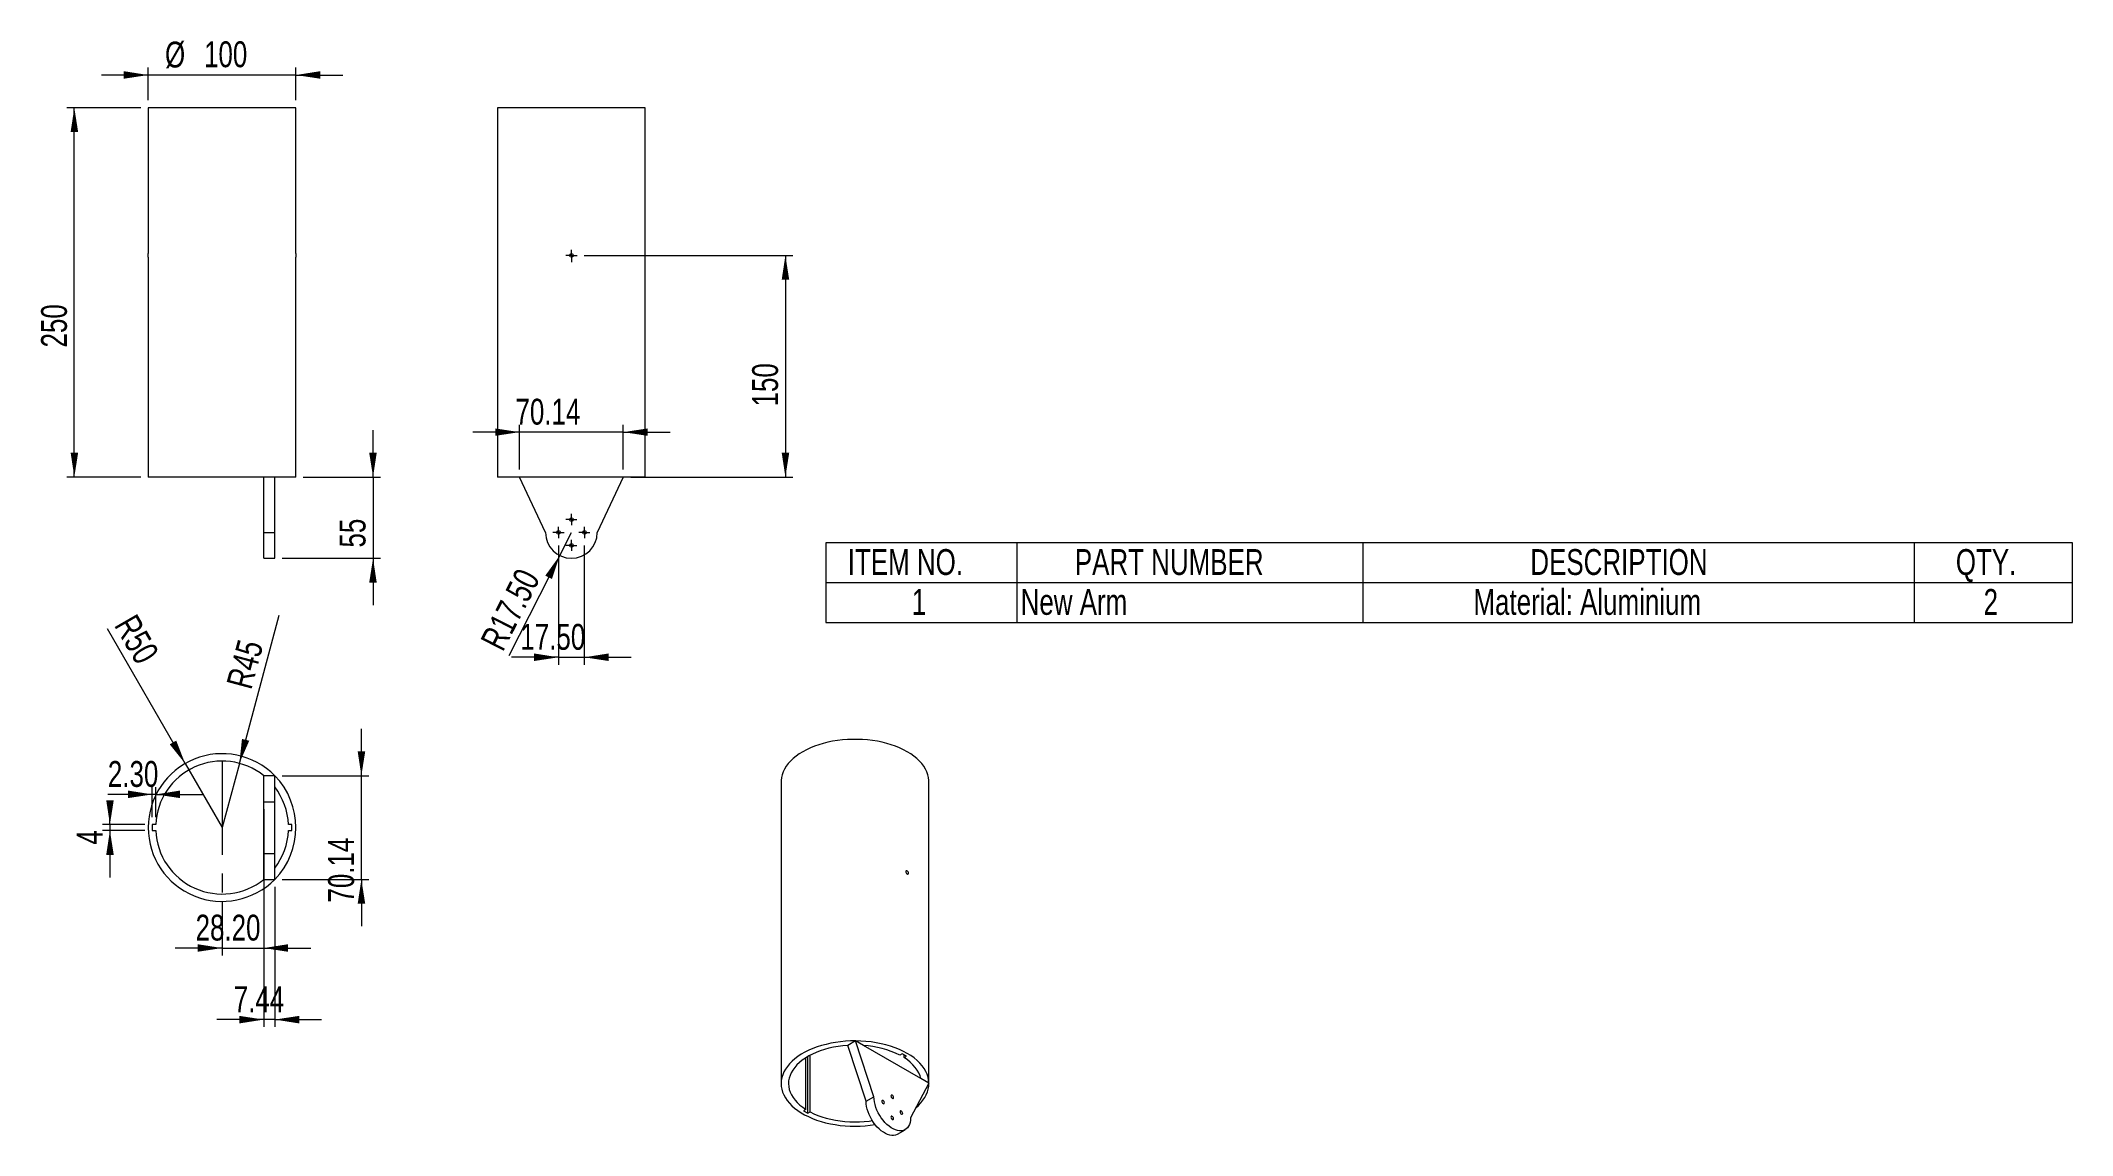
# Model space of a CAD drawing. Header units: millimetres. Extents: x 57 to 1432, y 283 to 1024.
import ezdxf

# ---------------------------------------------------------------- set-up
doc = ezdxf.new("R2010")
doc.units = ezdxf.units.MM
doc.header["$LTSCALE"] = 5
doc.linetypes.add('CENTERX2', pattern=[20.32, 12.7, -2.54, 2.54, -2.54])
doc.styles.add('SLDTEXTSTYLE0', font='TXT', dxfattribs={"width": 0.75})
doc.dimstyles.new('SLDDIMSTYLE0', dxfattribs={"dimtxt": 17.5, "dimasz": 16.51, "dimexe": 0, "dimexo": 0.0625, "dimgap": 4.375, "dimtad": 1, "dimrnd": 1e-09, "dimzin": 12, "dimdsep": 46, "dimtxsty": 'SLDTEXTSTYLE0', "dimsah": 1, "dimcen": 0.09, "dimadec": 0, "dimazin": 3, "dimtfac": 1, "dimtofl": 0, "dimtmove": 0, "dimatfit": 3, "dimfxl": 0, "dimfrac": 2, "dimtolj": 1, "dimtzin": 12, "dimarcsym": 0})
doc.dimstyles.new('SLDDIMSTYLE1', dxfattribs={"dimtxt": 17.5, "dimasz": 16.51, "dimexe": 0, "dimexo": 0.0625, "dimgap": 4.375, "dimtad": 1, "dimrnd": 1e-09, "dimzin": 12, "dimdsep": 46, "dimtxsty": 'SLDTEXTSTYLE0', "dimsah": 1, "dimcen": 0.09, "dimadec": 0, "dimazin": 3, "dimtfac": 1, "dimtmove": 0, "dimatfit": 0, "dimfxl": 0, "dimfrac": 2, "dimtolj": 1, "dimtzin": 12, "dimarcsym": 0})
doc.dimstyles.new('SLDDIMSTYLE2', dxfattribs={"dimtxt": 17.5, "dimasz": 16.51, "dimexe": 0, "dimexo": 0.0625, "dimgap": 4.375, "dimtad": 1, "dimrnd": 1e-09, "dimzin": 4, "dimdsep": 46, "dimtxsty": 'SLDTEXTSTYLE0', "dimsah": 1, "dimcen": 0, "dimadec": 0, "dimazin": 1, "dimtfac": 1, "dimtofl": 0, "dimtmove": 0, "dimatfit": 3, "dimfxl": 0, "dimfrac": 2, "dimtolj": 1, "dimtzin": 12, "dimarcsym": 0})
doc.dimstyles.new('SLDDIMSTYLE3', dxfattribs={"dimtxt": 17.5, "dimasz": 16.51, "dimexe": 0, "dimexo": 0.0625, "dimgap": 4.375, "dimtad": 1, "dimrnd": 1e-09, "dimzin": 4, "dimdsep": 46, "dimtxsty": 'SLDTEXTSTYLE0', "dimsah": 1, "dimcen": 0.09, "dimadec": 0, "dimazin": 1, "dimtfac": 1, "dimtmove": 0, "dimatfit": 0, "dimfxl": 0, "dimfrac": 2, "dimtolj": 1, "dimtzin": 12, "dimarcsym": 0})
doc.dimstyles.new('SLDDIMSTYLE4', dxfattribs={"dimtxt": 17.5, "dimasz": 16.51, "dimexe": 0, "dimexo": 0.0625, "dimgap": 4.375, "dimtad": 1, "dimrnd": 1e-09, "dimzin": 12, "dimdsep": 46, "dimtxsty": 'SLDTEXTSTYLE0', "dimsah": 1, "dimcen": 0, "dimadec": 0, "dimazin": 3, "dimtfac": 1, "dimtofl": 0, "dimtmove": 0, "dimatfit": 3, "dimfxl": 0, "dimfrac": 2, "dimtolj": 1, "dimtzin": 12, "dimarcsym": 0})

# ---------------------------------------------------------------- blocks, each defined once
blk = doc.blocks.new('SW_TABLEANNOTATION_0')
at = {"color": 0, "linetype": 'Continuous', "lineweight": 0}
for p, q in [((0, 0), (0, -53.9)), ((843.8, 0), (0, 0)), ((129.4, 0), (129.4, -26.9)), ((363.5, 0), (363.5, -26.9)), ((736.6, 0), (736.6, -26.9)), ((843.8, -53.9), (843.8, 0)), ((0, -26.9), (843.8, -26.9)), ((129.4, -26.9), (129.4, -53.9)), ((363.5, -26.9), (363.5, -53.9)), ((736.6, -26.9), (736.6, -53.9)), ((0, -53.9), (843.8, -53.9))]:
    blk.add_line(p, q, dxfattribs=at)
at = {"color": 0, "linetype": 'Continuous', "lineweight": 0, "char_height": 17.5, "attachment_point": 1, "style": 'SLDTEXTSTYLE0'}
for s, insert in [('ITEM NO.', (14.9, -4.3)), ('PART NUMBER', (168.6, -4.3)), ('DESCRIPTION', (476.9, -4.3)), ('QTY.', (764.9, -4.3)), ('1', (58.2, -31.3)), ('New Arm', (131.9, -31.3)), ('Material: Aluminium', (438.4, -31.3)), ('2', (783.7, -31.3))]:
    blk.add_mtext(s, dxfattribs=dict(at, insert=insert))
blk = doc.blocks.new('_D')
at = {"color": 7, "linetype": 'Continuous', "lineweight": 0}
for p, q in [((124.7, 978.5), (74.7, 978.5)), ((79.7, 728.5), (79.7, 978.5)), ((124.7, 728.5), (74.7, 728.5))]:
    blk.add_line(p, q, dxfattribs=at)
for points in [[(79.7, 978.5), (77.2, 962), (82.3, 962)], [(79.7, 728.5), (82.3, 745), (77.2, 745)]]:
    blk.add_solid(points, dxfattribs=at)
at = {"color": 7, "linetype": 'Continuous', "lineweight": 0, "insert": (57.2, 816.2, 0.1), "char_height": 17.5, "attachment_point": 1, "rotation": 90, "style": 'SLDTEXTSTYLE0'}
blk.add_mtext('250', dxfattribs=at)
blk = doc.blocks.new('_D_1')
at = {"color": 7, "linetype": 'Continuous', "lineweight": 0}
for p, q in [((129.7, 983.5), (129.7, 1005.6)), ((229.7, 983.5), (229.7, 1005.6)), ((129.7, 1000.6), (98, 1000.6)), ((229.7, 1000.6), (129.7, 1000.6)), ((229.7, 1000.6), (261.5, 1000.6))]:
    blk.add_line(p, q, dxfattribs=at)
for points in [[(129.7, 1000.6), (113.2, 1003.2), (113.2, 998.1)], [(229.7, 1000.6), (246.2, 998.1), (246.2, 1003.2)]]:
    blk.add_solid(points, dxfattribs=at)
at = {"color": 7, "linetype": 'Continuous', "lineweight": 0, "char_height": 17.5, "attachment_point": 1, "style": 'SLDTEXTSTYLE0'}
for s, insert in [('%%c', (141.1, 1023.2, 0.1)), ('100', (167.5, 1023.4, 0.1))]:
    blk.add_mtext(s, dxfattribs=dict(at, insert=insert))
blk = doc.blocks.new('_D_2')
at = {"color": 7, "linetype": 'Continuous', "lineweight": 0}
for p, q in [((281.9, 728.5), (281.9, 760.2)), ((234.7, 728.5), (286.9, 728.5)), ((281.9, 728.5), (281.9, 673.5)), ((220.4, 673.5), (286.9, 673.5)), ((281.9, 673.5), (281.9, 641.7))]:
    blk.add_line(p, q, dxfattribs=at)
for points in [[(281.9, 728.5), (284.4, 745), (279.3, 745)], [(281.9, 673.5), (279.3, 657), (284.4, 657)]]:
    blk.add_solid(points, dxfattribs=at)
at = {"color": 7, "linetype": 'Continuous', "lineweight": 0, "insert": (259.3, 680.8, 0.1), "char_height": 17.5, "attachment_point": 1, "rotation": 90, "style": 'SLDTEXTSTYLE0'}
blk.add_mtext('55', dxfattribs=at)
blk = doc.blocks.new('_D_3')
at = {"color": 7, "linetype": 'Continuous', "lineweight": 0}
for q in [(416.2, 691), (373.8, 607.6)]:
    blk.add_line((408.3, 675.4), q, dxfattribs=at)
blk.add_solid([(408.3, 675.4), (398.5, 661.8), (403, 659.5)], dxfattribs=at)
at = {"color": 7, "linetype": 'Continuous', "lineweight": 0, "insert": (354.1, 617.6, 0.1), "char_height": 17.5, "attachment_point": 1, "rotation": 63.048, "style": 'SLDTEXTSTYLE0'}
blk.add_mtext('R17.50', dxfattribs=at)
blk = doc.blocks.new('_D_4')
at = {"color": 7, "linetype": 'Continuous', "lineweight": 0}
for p, q in [((407.4, 682.2), (407.4, 601.5)), ((424.9, 682.2), (424.9, 601.5)), ((407.4, 606.5), (375.7, 606.5)), ((407.4, 606.5), (424.9, 606.5)), ((424.9, 606.5), (456.7, 606.5))]:
    blk.add_line(p, q, dxfattribs=at)
for points in [[(407.4, 606.5), (390.9, 609.1), (390.9, 604)], [(424.9, 606.5), (441.4, 604), (441.4, 609.1)]]:
    blk.add_solid(points, dxfattribs=at)
at = {"color": 7, "linetype": 'Continuous', "lineweight": 0, "insert": (381.6, 629.1, 0.1), "char_height": 17.5, "attachment_point": 1, "style": 'SLDTEXTSTYLE0'}
blk.add_mtext('17.50', dxfattribs=at)
blk = doc.blocks.new('_D_5')
at = {"color": 7, "linetype": 'Continuous', "lineweight": 0}
for p, q in [((381.1, 758.9), (349.4, 758.9)), ((381.1, 733.5), (381.1, 763.9)), ((451.3, 758.9), (381.1, 758.9)), ((451.3, 733.5), (451.3, 763.9)), ((451.3, 758.9), (483, 758.9))]:
    blk.add_line(p, q, dxfattribs=at)
for points in [[(381.1, 758.9), (364.6, 761.4), (364.6, 756.4)], [(451.3, 758.9), (467.8, 756.4), (467.8, 761.4)]]:
    blk.add_solid(points, dxfattribs=at)
at = {"color": 7, "linetype": 'Continuous', "lineweight": 0, "insert": (378.3, 781.5, 0.1), "char_height": 17.5, "attachment_point": 1, "style": 'SLDTEXTSTYLE0'}
blk.add_mtext('70.14', dxfattribs=at)
blk = doc.blocks.new('_D_6')
at = {"color": 7, "linetype": 'Continuous', "lineweight": 0}
for p, q in [((424.9, 878.5), (566, 878.5)), ((561, 878.5), (561, 728.5)), ((456.3, 728.5), (566, 728.5))]:
    blk.add_line(p, q, dxfattribs=at)
for points in [[(561, 878.5), (558.5, 862), (563.6, 862)], [(561, 728.5), (563.6, 745), (558.5, 745)]]:
    blk.add_solid(points, dxfattribs=at)
at = {"color": 7, "linetype": 'Continuous', "lineweight": 0, "insert": (538.5, 776.3, 0.1), "char_height": 17.5, "attachment_point": 1, "rotation": 90, "style": 'SLDTEXTSTYLE0'}
blk.add_mtext('150', dxfattribs=at)
blk = doc.blocks.new('SW_CENTERMARKSYMBOL_0')
at = {"color": 0, "linetype": 'Continuous', "lineweight": 0}
for p, q in [((-2.5, 0), (-3.8, 0)), ((0, 0), (-2.5, 0)), ((0, 2.5), (0, 3.8)), ((0, 0), (0, 2.5)), ((0, 0), (0, -2.5)), ((0, 0), (2.5, 0)), ((2.5, 0), (3.8, 0)), ((0, -2.5), (0, -4.5))]:
    blk.add_line(p, q, dxfattribs=at)
blk = doc.blocks.new('SW_CENTERMARKSYMBOL_1')
at = {"color": 0, "linetype": 'Continuous', "lineweight": 0}
for p, q in [((-2.5, 0), (-3.75, 0)), ((0, 0), (-2.5, 0)), ((0, 2.5), (0, 3.75)), ((0, 0), (0, 2.5)), ((0, 0), (0, -2.5)), ((0, 0), (2.5, 0)), ((2.5, 0), (3.75, 0)), ((0, -2.5), (0, -3.75))]:
    blk.add_line(p, q, dxfattribs=at)
blk = doc.blocks.new('SW_CENTERMARKSYMBOL_2')
at = {"color": 0, "linetype": 'Continuous', "lineweight": 0}
for p, q in [((-2.5, 0), (-3.75, 0)), ((0, 0), (-2.5, 0)), ((0, 2.5), (0, 3.75)), ((0, 0), (0, 2.5)), ((0, 0), (0, -2.5)), ((0, 0), (2.5, 0)), ((2.5, 0), (3.75, 0)), ((0, -2.5), (0, -3.75))]:
    blk.add_line(p, q, dxfattribs=at)
blk = doc.blocks.new('SW_CENTERMARKSYMBOL_3')
at = {"color": 0, "linetype": 'Continuous', "lineweight": 0}
for p, q in [((-2.5, 0), (-3.75, 0)), ((0, 0), (-2.5, 0)), ((0, 2.5), (0, 3.75)), ((0, 0), (0, 2.5)), ((0, 0), (0, -2.5)), ((0, 0), (2.5, 0)), ((2.5, 0), (3.75, 0)), ((0, -2.5), (0, -3.75))]:
    blk.add_line(p, q, dxfattribs=at)
blk = doc.blocks.new('SW_CENTERMARKSYMBOL_4')
at = {"color": 0, "linetype": 'Continuous', "lineweight": 0}
for p, q in [((-2.5, 0), (-3.75, 0)), ((0, 0), (-2.5, 0)), ((0, 2.5), (0, 3.75)), ((0, 0), (0, 2.5)), ((0, 0), (0, -2.5)), ((0, 0), (2.5, 0)), ((2.5, 0), (3.75, 0)), ((0, -2.5), (0, -3.75))]:
    blk.add_line(p, q, dxfattribs=at)
blk = doc.blocks.new('_D_7')
at = {"color": 7, "linetype": 'Continuous', "lineweight": 0}
for p, q in [((179.7, 441.3), (179.7, 404.7)), ((207.9, 451.2), (207.9, 404.7)), ((179.7, 409.7), (148, 409.7)), ((179.7, 409.7), (207.9, 409.7)), ((207.9, 409.7), (239.7, 409.7))]:
    blk.add_line(p, q, dxfattribs=at)
for points in [[(179.7, 409.7), (163.2, 412.3), (163.2, 407.2)], [(207.9, 409.7), (224.4, 407.2), (224.4, 412.3)]]:
    blk.add_solid(points, dxfattribs=at)
at = {"color": 7, "linetype": 'Continuous', "lineweight": 0, "insert": (161.8, 432.3, 0.1), "char_height": 17.5, "attachment_point": 1, "style": 'SLDTEXTSTYLE0'}
blk.add_mtext('28.20', dxfattribs=at)
blk = doc.blocks.new('_D_8')
at = {"color": 7, "linetype": 'Continuous', "lineweight": 0}
for q in [(218.3, 635.1), (179.7, 491.3)]:
    blk.add_line((191.4, 534.7), q, dxfattribs=at)
blk.add_solid([(191.4, 534.7), (198.1, 550), (193.2, 551.3)], dxfattribs=at)
at = {"color": 7, "linetype": 'Continuous', "lineweight": 0, "insert": (182.5, 588.5, -152.4), "char_height": 17.5, "attachment_point": 1, "rotation": 75, "style": 'SLDTEXTSTYLE0'}
blk.add_mtext('R45', dxfattribs=at)
blk = doc.blocks.new('_D_9')
at = {"color": 7, "linetype": 'Continuous', "lineweight": 0}
for q in [(102.1, 625.8), (179.7, 491.3)]:
    blk.add_line((154.7, 534.6), q, dxfattribs=at)
blk.add_solid([(154.7, 534.6), (148.7, 550.1), (144.3, 547.6)], dxfattribs=at)
at = {"color": 7, "linetype": 'Continuous', "lineweight": 0, "insert": (121.5, 637, -152.4), "char_height": 17.5, "attachment_point": 1, "rotation": 300, "style": 'SLDTEXTSTYLE0'}
blk.add_mtext('R50', dxfattribs=at)
blk = doc.blocks.new('_D_10')
at = {"color": 7, "linetype": 'Continuous', "lineweight": 0}
for p, q in [((274, 526.3), (274, 558.1)), ((220.4, 526.3), (279, 526.3)), ((274, 456.2), (274, 526.3)), ((220.4, 456.2), (279, 456.2)), ((274, 456.2), (274, 424.5))]:
    blk.add_line(p, q, dxfattribs=at)
for points in [[(274, 526.3), (276.6, 542.8), (271.5, 542.8)], [(274, 456.2), (271.5, 439.7), (276.6, 439.7)]]:
    blk.add_solid(points, dxfattribs=at)
at = {"color": 7, "linetype": 'Continuous', "lineweight": 0, "insert": (251.5, 440.5, -152.4), "char_height": 17.5, "attachment_point": 1, "rotation": 90, "style": 'SLDTEXTSTYLE0'}
blk.add_mtext('70.14', dxfattribs=at)
blk = doc.blocks.new('_D_11')
at = {"color": 7, "linetype": 'Continuous', "lineweight": 0}
for p, q in [((207.9, 503.8), (207.9, 356.3)), ((215.4, 451.2), (215.4, 356.3)), ((207.9, 361.3), (176.2, 361.3)), ((215.4, 361.3), (207.9, 361.3)), ((215.4, 361.3), (247.1, 361.3))]:
    blk.add_line(p, q, dxfattribs=at)
for points in [[(207.9, 361.3), (191.4, 363.8), (191.4, 358.7)], [(215.4, 361.3), (231.9, 358.7), (231.9, 363.8)]]:
    blk.add_solid(points, dxfattribs=at)
at = {"color": 7, "linetype": 'Continuous', "lineweight": 0, "insert": (187.6, 383.8, -152.4), "char_height": 17.5, "attachment_point": 1, "style": 'SLDTEXTSTYLE0'}
blk.add_mtext('7.44', dxfattribs=at)
blk = doc.blocks.new('_D_12')
at = {"color": 7, "linetype": 'Continuous', "lineweight": 0}
for p, q in [((132.5, 513.7), (102.4, 513.7)), ((132.5, 498.3), (132.5, 518.7)), ((134.8, 513.7), (132.5, 513.7)), ((134.8, 498.3), (134.8, 518.7)), ((134.8, 513.7), (166.5, 513.7))]:
    blk.add_line(p, q, dxfattribs=at)
for points in [[(132.5, 513.7), (116, 516.3), (116, 511.2)], [(134.8, 513.7), (151.3, 511.2), (151.3, 516.3)]]:
    blk.add_solid(points, dxfattribs=at)
at = {"color": 7, "linetype": 'Continuous', "lineweight": 0, "insert": (102.4, 536.3, -152.4), "char_height": 17.5, "attachment_point": 1, "style": 'SLDTEXTSTYLE0'}
blk.add_mtext('2.30', dxfattribs=at)
blk = doc.blocks.new('_D_13')
at = {"color": 7, "linetype": 'Continuous', "lineweight": 0}
for p, q in [((103.8, 493.3), (103.8, 506.9)), ((127.5, 493.3), (98.8, 493.3)), ((127.5, 489.3), (98.8, 489.3)), ((103.8, 493.3), (103.8, 489.3)), ((103.8, 489.3), (103.8, 457.5))]:
    blk.add_line(p, q, dxfattribs=at)
for points in [[(103.8, 493.3), (106.4, 509.8), (101.3, 509.8)], [(103.8, 489.3), (101.3, 472.8), (106.4, 472.8)]]:
    blk.add_solid(points, dxfattribs=at)
at = {"color": 7, "linetype": 'Continuous', "lineweight": 0, "insert": (81.3, 479.7, -152.4), "char_height": 17.5, "attachment_point": 1, "rotation": 90, "style": 'SLDTEXTSTYLE0'}
blk.add_mtext('4', dxfattribs=at)

msp = doc.modelspace()

# ---------------------------------------------------------------- linework, layer by layer
at = {"color": 7, "linetype": 'Continuous', "lineweight": 15}
for p, q in [((129.724, 978.499), (129.724, 879.733)), ((229.724, 978.499), (129.724, 978.499)), ((229.724, 879.733), (229.724, 978.499)), ((366.183, 978.499), (366.183, 728.499)), ((416.183, 978.499), (366.183, 978.499)), ((466.183, 978.499), (416.183, 978.499)), ((466.183, 728.499), (466.183, 978.499)), ((129.724, 877.249), (129.724, 728.499)), ((229.724, 728.499), (229.724, 877.249)), ((215.364, 728.499), (129.724, 728.499)), ((207.924, 690.999), (207.924, 728.499)), ((229.724, 728.499), (215.364, 728.499)), ((215.364, 690.999), (215.364, 728.499)), ((381.115, 728.499), (366.183, 728.499)), ((451.251, 728.499), (381.115, 728.499)), ((398.683, 690.999), (381.115, 728.499)), ((451.251, 728.499), (433.683, 690.999)), ((466.183, 728.499), (451.251, 728.499)), ((207.924, 690.999), (215.364, 690.999)), ((207.924, 673.499), (207.924, 690.999)), ((215.364, 673.499), (215.364, 690.999)), ((207.924, 673.499), (215.364, 673.499)), ((215.364, 526.338), (207.924, 526.338)), ((207.924, 508.77), (207.924, 526.338)), ((215.364, 508.77), (215.364, 526.338)), ((558.115, 522.13), (558.115, 317.995)), ((658.115, 317.995), (658.115, 522.13)), ((207.924, 508.77), (215.364, 508.77)), ((207.924, 473.77), (207.924, 508.77)), ((215.364, 473.77), (215.364, 508.77)), ((134.768, 493.27), (132.468, 493.27)), ((132.468, 493.27), (132.468, 489.271)), ((132.468, 489.271), (134.768, 489.271)), ((226.979, 493.27), (224.679, 493.27)), ((224.679, 489.271), (226.979, 489.271)), ((226.979, 489.271), (226.979, 493.27)), ((207.924, 473.77), (215.364, 473.77)), ((207.924, 456.202), (207.924, 473.77)), ((215.364, 456.202), (215.364, 473.77)), ((207.924, 456.202), (215.364, 456.202)), ((608.52, 346.858), (603.258, 343.821)), ((615.681, 306.03), (603.258, 343.821)), ((620.942, 309.067), (608.52, 346.858)), ((613.89, 343.758), (608.52, 346.858)), ((574.912, 300.46), (574.912, 335.53)), ((576.114, 297.889), (576.114, 336.259)), ((577.74, 298.828), (577.74, 337.162)), ((652.743, 321.329), (613.89, 343.758)), ((640.116, 338.101), (638.489, 337.162)), ((642.943, 336.469), (640.116, 338.101)), ((641.317, 335.53), (641.317, 337.408)), ((641.317, 335.53), (642.943, 336.469)), ((658.113, 318.229), (645.691, 294.78)), ((658.113, 318.229), (652.743, 321.329)), ((615.681, 306.03), (620.942, 309.067)), ((574.912, 300.46), (573.286, 299.521)), ((573.286, 299.521), (576.114, 297.889)), ((576.114, 297.889), (577.74, 298.828)), ((636.804, 283.73), (642.066, 286.767))]:
    msp.add_line(p, q, dxfattribs=at)
at = {"color": 7, "linetype": 'CENTERX2', "lineweight": 0}
msp.add_line((179.724, 536.27), (179.724, 446.27), dxfattribs=at)
at = {"color": 7, "linetype": 'Continuous', "lineweight": 15, "flags": 128}
for points in [[(129.724, 877.249), (129.725, 877.319), (129.73, 877.523), (129.735, 877.836), (129.739, 878.224), (129.739, 878.643), (129.736, 879.046), (129.731, 879.387), (129.727, 879.628), (129.724, 879.742), (129.724, 879.733)], [(643.47, 542.54), (640.975, 543.886), (638.327, 545.13), (635.537, 546.266), (632.62, 547.29), (629.589, 548.197), (626.457, 548.982), (623.24, 549.642), (619.953, 550.174), (616.61, 550.575), (613.228, 550.843), (609.822, 550.978), (606.408, 550.978), (603.002, 550.843), (599.619, 550.575), (596.276, 550.174), (592.989, 549.642), (589.772, 548.982), (586.641, 548.197), (583.609, 547.29), (580.692, 546.266), (577.903, 545.13), (575.255, 543.886), (572.759, 542.54), (570.429, 541.1), (568.274, 539.571), (566.306, 537.961), (564.532, 536.277), (562.961, 534.527), (561.601, 532.719), (560.457, 530.862), (559.536, 528.964), (558.842, 527.035), (558.377, 525.082), (558.144, 523.116), (558.115, 522.13)], [(658.115, 522.13), (658.086, 523.116), (657.853, 525.082), (657.388, 527.035), (656.693, 528.964), (655.772, 530.862), (654.629, 532.719), (653.268, 534.527), (651.698, 536.277), (649.924, 537.961), (647.955, 539.571), (645.8, 541.1), (643.47, 542.54)], [(643.47, 459.866), (643.761, 459.754), (644.018, 459.768), (644.212, 459.908), (644.322, 460.158), (644.337, 460.491), (644.256, 460.869), (644.086, 461.25), (643.847, 461.589), (643.563, 461.847), (643.266, 461.997), (642.991, 462.019), (642.767, 461.913), (642.623, 461.692), (642.575, 461.38), (642.629, 461.013), (642.779, 460.632), (643.006, 460.28), (643.284, 459.995), (643.47, 459.866)], [(608.52, 346.858), (605.095, 346.807), (601.684, 346.62), (598.304, 346.298), (594.97, 345.844), (591.697, 345.259), (588.502, 344.546), (585.398, 343.708), (582.402, 342.75), (579.526, 341.676), (576.784, 340.49), (574.189, 339.198), (571.754, 337.808), (569.489, 336.324), (567.405, 334.754), (565.513, 333.105), (563.821, 331.386), (562.336, 329.603), (561.067, 327.766), (560.018, 325.884), (559.195, 323.964), (558.602, 322.016), (558.241, 320.049), (558.115, 318.073), (558.223, 316.096), (558.565, 314.128), (559.14, 312.179), (559.945, 310.256), (560.976, 308.37), (562.228, 306.53), (563.696, 304.743), (565.372, 303.018), (567.249, 301.363), (569.318, 299.787), (571.569, 298.296), (573.991, 296.898), (576.574, 295.598), (579.305, 294.404), (582.171, 293.32), (585.158, 292.353), (588.254, 291.505), (591.443, 290.783), (594.71, 290.187), (598.04, 289.723), (601.417, 289.391), (604.826, 289.193), (608.25, 289.131), (611.673, 289.204), (615.08, 289.412), (618.454, 289.754), (621.754, 290.225)], [(603.258, 343.821), (599.988, 343.546), (596.762, 343.133), (593.597, 342.584), (590.51, 341.903), (587.519, 341.092), (584.638, 340.157), (581.884, 339.103), (579.271, 337.935), (576.814, 336.659), (574.526, 335.283), (572.419, 333.813), (570.504, 332.258), (568.792, 330.626), (567.293, 328.926), (566.013, 327.167), (564.96, 325.359), (564.141, 323.511), (563.558, 321.633), (563.216, 319.735), (563.116, 317.828), (563.258, 315.922), (563.643, 314.028), (564.267, 312.154), (565.128, 310.312), (566.22, 308.512), (567.539, 306.763), (569.076, 305.074), (570.824, 303.455), (572.773, 301.914), (574.912, 300.46)], [(658.113, 318.229), (657.96, 320.266), (657.558, 322.292), (656.909, 324.297), (656.016, 326.27), (654.885, 328.201), (653.52, 330.082), (651.928, 331.903), (650.118, 333.654), (648.098, 335.327), (645.878, 336.913), (643.47, 338.405), (640.886, 339.795), (638.137, 341.077), (635.24, 342.243), (632.206, 343.288), (629.053, 344.207), (625.795, 344.995), (622.448, 345.648), (619.03, 346.163), (615.558, 346.538), (612.049, 346.77), (608.52, 346.858)], [(652.743, 321.329), (652.17, 323.289), (651.34, 325.218), (650.257, 327.105), (648.927, 328.938), (647.358, 330.708), (645.56, 332.402), (643.542, 334.013), (641.317, 335.53)], [(649.334, 301.657), (650.996, 303.151), (652.656, 304.881), (654.107, 306.673), (655.343, 308.517), (656.356, 310.407), (657.143, 312.331), (657.699, 314.283), (658.023, 316.252), (658.113, 318.229)], [(636.804, 283.73), (636.547, 283.59), (635.445, 283.158), (634.242, 282.939), (632.956, 282.936), (631.604, 283.148), (630.204, 283.573), (628.775, 284.205), (627.336, 285.036), (625.906, 286.054), (624.506, 287.246), (623.154, 288.595), (621.868, 290.083), (620.666, 291.69), (619.563, 293.395), (618.576, 295.173), (617.716, 297.002), (616.997, 298.857), (616.427, 300.712), (616.014, 302.542), (615.764, 304.322), (615.681, 306.03)], [(645.691, 294.78), (645.607, 293.169), (645.357, 291.677), (644.944, 290.323), (644.374, 289.126), (643.655, 288.103), (642.796, 287.266), (641.808, 286.627), (640.706, 286.196), (639.503, 285.976), (638.218, 285.973), (636.865, 286.185), (635.465, 286.61), (634.036, 287.243), (632.597, 288.073), (631.168, 289.091), (629.767, 290.283), (628.415, 291.632), (627.129, 293.12), (625.927, 294.727), (624.824, 296.432), (623.837, 298.21), (622.978, 300.039), (622.258, 301.894), (621.688, 303.749), (621.275, 305.579), (621.026, 307.36), (620.942, 309.067)], [(627.129, 306.516), (626.791, 306.633), (626.504, 306.578), (626.313, 306.357), (626.245, 306.005), (626.313, 305.576), (626.504, 305.134), (626.791, 304.747), (627.129, 304.474), (627.467, 304.357), (627.754, 304.413), (627.946, 304.633), (628.013, 304.985), (627.946, 305.414), (627.754, 305.856), (627.467, 306.243), (627.129, 306.516)], [(633.316, 310.089), (632.978, 310.206), (632.691, 310.151), (632.5, 309.93), (632.432, 309.578), (632.5, 309.149), (632.691, 308.707), (632.978, 308.32), (633.316, 308.047), (633.655, 307.93), (633.941, 307.985), (634.133, 308.206), (634.2, 308.558), (634.133, 308.987), (633.941, 309.429), (633.655, 309.816), (633.316, 310.089)], [(577.74, 298.828), (580.259, 297.593), (582.928, 296.467), (585.732, 295.458), (588.657, 294.571), (591.688, 293.81), (594.807, 293.179), (597.997, 292.682), (601.242, 292.322), (604.525, 292.1), (607.826, 292.018), (611.129, 292.075), (614.416, 292.273), (617.669, 292.609), (619.856, 292.917)], [(633.316, 295.799), (632.978, 295.917), (632.691, 295.861), (632.5, 295.641), (632.432, 295.289), (632.5, 294.859), (632.691, 294.418), (632.978, 294.031), (633.316, 293.758), (633.655, 293.64), (633.941, 293.696), (634.133, 293.917), (634.2, 294.268), (634.133, 294.698), (633.941, 295.139), (633.655, 295.526), (633.316, 295.799)], [(639.503, 299.372), (639.165, 299.49), (638.878, 299.434), (638.687, 299.214), (638.62, 298.862), (638.687, 298.432), (638.878, 297.991), (639.165, 297.604), (639.503, 297.331), (639.842, 297.213), (640.128, 297.269), (640.32, 297.49), (640.387, 297.841), (640.32, 298.271), (640.128, 298.712), (639.842, 299.099), (639.503, 299.372)]]:
    msp.add_lwpolyline(points, dxfattribs=at)
at = {"color": 7, "linetype": 'Continuous', "lineweight": 15}
for centre in [(416.183, 878.499), (407.433, 690.999), (416.183, 699.749), (424.933, 690.999), (416.183, 682.249)]:
    msp.add_circle(centre, 1.25, dxfattribs=at)
for centre, radius, start, end in [((279.712, 878.499), 50.004, 178.585054, 181.432386), ((416.183, 690.999), 17.5, 180, 0), ((179.724, 491.27), 50, 44.536113, 315.463887), ((179.724, 491.27), 45, 51.195379, 177.453311), ((179.724, 491.27), 50, 315.463887, 44.536113), ((179.724, 491.27), 45, 2.546689, 37.626301), ((179.724, 491.27), 45, 182.546689, 308.804621), ((179.724, 491.27), 45, 322.373699, 357.453311), ((610.095, 280.437), 63.434, 63.409705, 86.570597)]:
    msp.add_arc(centre, radius, start, end, dxfattribs=at)

# ---------------------------------------------------------------- block references
at = {"color": 7, "linetype": 'Continuous', "lineweight": 0}
for name, p in [('SW_CENTERMARKSYMBOL_0', (416.183, 878.499)), ('SW_CENTERMARKSYMBOL_3', (416.183, 699.749)), ('SW_CENTERMARKSYMBOL_2', (407.433, 690.999)), ('SW_CENTERMARKSYMBOL_4', (424.933, 690.999)), ('SW_CENTERMARKSYMBOL_1', (416.183, 682.249)), ('SW_TABLEANNOTATION_0', (588.327, 684.033))]:
    msp.add_blockref(name, p, dxfattribs=at)

# ---------------------------------------------------------------- dimensions: what is measured, and where the dimension line sits
dim = msp.add_linear_dim(base=(129.724, 1000.613), p1=(229.724, 978.499), p2=(129.724, 978.499), text='%%c<>', dimstyle='SLDDIMSTYLE1', dxfattribs=at)
dim.commit()
dim.dimension.update_dxf_attribs({"geometry": '_D_1', "text_midpoint": (180.803, 1000.613), "dimtype": 160})
for base, p1, p2, angle, dimstyle, picture, middle in [((79.724, 978.499), (129.724, 728.499), (129.724, 978.499), 90, 'SLDDIMSTYLE0', '_D', (79.724, 842.747)), ((561.032, 728.499), (419.933, 878.499), (451.251, 728.499), 90, 'SLDDIMSTYLE0', '_D_6', (561.032, 802.779)), ((281.859, 673.499), (229.724, 728.499), (215.364, 673.499), 90, 'SLDDIMSTYLE1', '_D_2', (281.859, 700.79)), ((274.011, 526.338), (215.364, 456.202), (215.364, 526.338), 90, 'SLDDIMSTYLE1', '_D_10', (274.011, 476.679)), ((103.836, 489.271), (132.468, 493.27), (132.468, 489.271), 90, 'SLDDIMSTYLE1', '_D_13', (103.836, 493.294)), ((207.924, 409.727), (179.724, 446.27), (207.924, 456.202), 0, 'SLDDIMSTYLE3', '_D_7', (198.026, 409.727))]:
    dim = msp.add_linear_dim(base=base, p1=p1, p2=p2, angle=angle, dimstyle=dimstyle, dxfattribs=at)
    dim.commit()
    dim.dimension.update_dxf_attribs({"geometry": picture, "text_midpoint": middle, "dimtype": 160})
for base, p1, p2, dimstyle, picture, middle in [((381.115, 758.893), (451.251, 728.499), (381.115, 728.499), 'SLDDIMSTYLE1', '_D_5', (414.542, 758.893)), ((424.933, 606.541), (407.433, 687.249), (424.933, 687.249), 'SLDDIMSTYLE3', '_D_4', (417.775, 606.541)), ((132.468, 513.728), (134.768, 493.27), (132.468, 493.27), 'SLDDIMSTYLE3', '_D_12', (132.126, 513.728)), ((207.924, 361.27), (215.364, 456.202), (207.924, 508.77), 'SLDDIMSTYLE1', '_D_11', (217.383, 361.27))]:
    dim = msp.add_linear_dim(base=base, p1=p1, p2=p2, dimstyle=dimstyle, dxfattribs=at)
    dim.commit()
    dim.dimension.update_dxf_attribs({"geometry": picture, "text_midpoint": middle, "dimtype": 160})
for center, mpoint, dimstyle, picture, middle in [((416.183, 690.999), (408.251, 675.4), 'SLDDIMSTYLE2', '_D_3', (392.605, 644.627)), ((179.724, 491.27), (154.724, 534.572), 'SLDDIMSTYLE4', '_D_9', (115.261, 602.923)), ((179.724, 491.27), (191.371, 534.737), 'SLDDIMSTYLE4', '_D_8', (211.449, 609.669))]:
    dim = msp.add_radius_dim(center=center, mpoint=mpoint, dimstyle=dimstyle, dxfattribs=at)
    dim.commit()
    dim.dimension.update_dxf_attribs({"geometry": picture, "text_midpoint": middle, "dimtype": 164})

doc.saveas('drawing.dxf')
